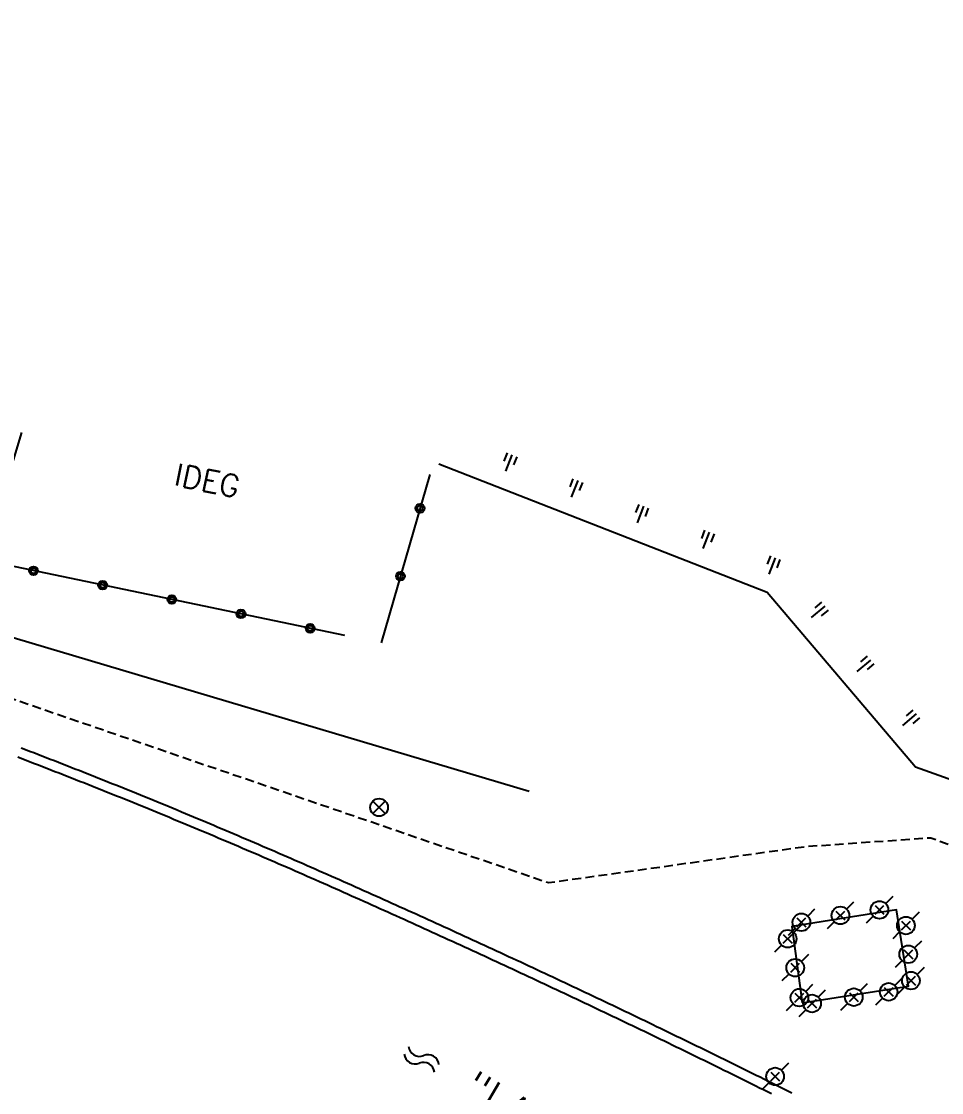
# Model space of a CAD drawing. Header units: millimetres. Extents: x 183999 to 185000, y 128000 to 129001.
# Drawn here: x 184157.8 to 184209.9, y 128856.1 to 128916.7 of the extents above; entities that cross this region are included whole.
import ezdxf
from ezdxf.enums import TextEntityAlignment as Align

# ---------------------------------------------------------------- set-up
doc = ezdxf.new("R2010")
doc.units = ezdxf.units.MM
doc.linetypes.add('DASHED', pattern=[0.75, 0.5, -0.25])
doc.layers.get('0').update_dxf_attribs({"linetype": 'CONTINUOUS'})
for name, color, linetype in [('W0001', 6, 'DASHED'), ('W0008', 7, 'CONTINUOUS'), ('W0017', 7, 'CONTINUOUS'), ('W0211', 2, 'CONTINUOUS'), ('W0322', 7, 'CONTINUOUS'), ('W0454', 7, 'CONTINUOUS'), ('W0469', 7, 'CONTINUOUS'), ('W0500', 5, 'DASHED'), ('W0511', 5, 'CONTINUOUS'), ('W0984', 7, 'CONTINUOUS')]:
    doc.layers.add(name, color=color, linetype=linetype)
doc.styles.get("Standard").update_dxf_attribs({"font": 'romans.shx', "width": 0.85})

# ---------------------------------------------------------------- blocks, each defined once
blk = doc.blocks.new('t500o')
at = {"color": 0, "linetype": 'Continuous'}
for centre, start, end in [((-0.5, 0.625), 216.8699, 323.1301), ((0.5, -0.125), 36.8699, 143.1301), ((0.5, -0.625), 36.8699, 143.1301), ((-0.5, 0.125), 216.8699, 323.1301)]:
    blk.add_arc(centre, 0.625, start, end, dxfattribs=at)
blk = doc.blocks.new('T469')
at = {"color": 0, "linetype": 'Continuous', "flags": 128}
for points in [[(-0.354, 0.354), (0.354, -0.354)], [(-0.354, -0.354), (0.354, 0.354)]]:
    blk.add_lwpolyline(points, dxfattribs=at)
at = {"color": 0, "linetype": 'Continuous'}
blk.add_circle((0, 0), 0.5, dxfattribs=at)
blk = doc.blocks.new('T454')
for p, q in [((0.75, 0.75), (0.375, 0.375)), ((-0.25, 0.25), (0.25, -0.25)), ((-0.25, -0.25), (0.25, 0.25)), ((-0.375, -0.375), (-0.75, -0.75))]:
    blk.add_line(p, q)
blk.add_ellipse((0, 0), major_axis=(0.354, 0.354), ratio=1, start_param=5.497787, end_param=11.780972)
blk = doc.blocks.new('t211o')
at = {"color": 0, "linetype": 'Continuous'}
for p, q in [((0, 1), (0, 0)), ((-0.289, 0.5), (-0.289, 0)), ((0.289, 0.5), (0.289, 0))]:
    blk.add_line(p, q, dxfattribs=at)
blk = doc.blocks.new('t322o')
at = {"color": 0, "linetype": 'Continuous'}
for radius in [0.25, 0.15]:
    blk.add_circle((0, 0), radius, dxfattribs=at)

msp = doc.modelspace()

# ---------------------------------------------------------------- linework, layer by layer
at = {"layer": 'W0001', "flags": 128}
msp.add_lwpolyline([(184000, 128916.696), (184001.612, 128916.503), (184012.786, 128915.012), (184026.811, 128912.904), (184042.635, 128910.332), (184052.208, 128908.51), (184063.732, 128905.969), (184073.318, 128903.629), (184085.248, 128900.513), (184095.464, 128897.745), (184108.213, 128894.209), (184119.901, 128890.791), (184131.577, 128887.267), (184138.6, 128885.017), (184153.012, 128880.011), (184156.015, 128878.803), (184187.69, 128867.938), (184202.231, 128869.986), (184209.321, 128870.485), (184224, 128864.995), (184235.944, 128859.928)], dxfattribs=at)
at = {"layer": 'W0008', "flags": 128}
msp.add_lwpolyline([(184186.587, 128873.108), (184154.878, 128882.526)], dxfattribs=at)
at = {"layer": 'W0017', "flags": 128}
msp.add_lwpolyline([(184202.05, 128861.127), (184208.068, 128862.074), (184207.384, 128866.401), (184201.452, 128865.452)], close=True, dxfattribs=at)
at = {"layer": 'W0211', "flags": 128}
msp.add_lwpolyline([(184237.34, 128862.158), (184226.813, 128867.928), (184208.453, 128874.474), (184200.064, 128884.368), (184181.483, 128891.635)], dxfattribs=at)
at = {"layer": 'W0322', "flags": 128}
for points in [[(184176.148, 128881.933), (184155.674, 128886.189), (184157.859, 128893.421)], [(184180.966, 128891.055), (184178.212, 128881.513)]]:
    msp.add_lwpolyline(points, dxfattribs=at)
at = {"layer": 'W0511', "flags": 128}
for points in [[(184157.834, 128875.57), (184158.069, 128875.479), (184158.304, 128875.389), (184158.538, 128875.299), (184158.773, 128875.208), (184159.007, 128875.117), (184159.242, 128875.027), (184159.476, 128874.936), (184159.711, 128874.845), (184159.944, 128874.754), (184160.177, 128874.663), (184160.409, 128874.572), (184160.642, 128874.481), (184160.875, 128874.39), (184161.107, 128874.299), (184161.34, 128874.207), (184161.572, 128874.115), (184161.804, 128874.023), (184162.036, 128873.931), (184162.269, 128873.839), (184162.501, 128873.746), (184162.733, 128873.653), (184162.965, 128873.561), (184163.196, 128873.468), (184163.428, 128873.374), (184163.66, 128873.281), (184163.892, 128873.187), (184164.123, 128873.094), (184164.355, 128873), (184164.586, 128872.906), (184164.818, 128872.812), (184165.049, 128872.717), (184165.28, 128872.623), (184165.511, 128872.528), (184165.742, 128872.433), (184165.973, 128872.338), (184166.204, 128872.243), (184166.435, 128872.148), (184166.666, 128872.052), (184166.897, 128871.957), (184167.127, 128871.861), (184167.358, 128871.765), (184167.589, 128871.669), (184167.819, 128871.573), (184168.049, 128871.476), (184168.28, 128871.38), (184168.51, 128871.283), (184168.74, 128871.186), (184168.97, 128871.089), (184169.201, 128870.992), (184169.431, 128870.895), (184169.66, 128870.797), (184169.89, 128870.7), (184170.12, 128870.602), (184170.35, 128870.504), (184170.58, 128870.406), (184170.809, 128870.308), (184171.039, 128870.209), (184171.268, 128870.111), (184171.498, 128870.012), (184171.727, 128869.913), (184171.957, 128869.814), (184172.186, 128869.715), (184172.415, 128869.616), (184172.644, 128869.517), (184172.873, 128869.417), (184173.102, 128869.318), (184173.331, 128869.218), (184173.56, 128869.118), (184173.789, 128869.018), (184174.018, 128868.918), (184174.246, 128868.817), (184174.475, 128868.717), (184174.704, 128868.616), (184174.932, 128868.515), (184175.161, 128868.415), (184175.389, 128868.314), (184175.618, 128868.212), (184175.846, 128868.111), (184176.074, 128868.01), (184176.303, 128867.908), (184176.532, 128867.806), (184176.761, 128867.704), (184176.99, 128867.602), (184177.219, 128867.5), (184177.447, 128867.397), (184177.676, 128867.295), (184177.905, 128867.193), (184178.133, 128867.09), (184178.362, 128866.988), (184178.59, 128866.885), (184178.819, 128866.782), (184179.047, 128866.679), (184179.276, 128866.576), (184179.504, 128866.473), (184179.733, 128866.37), (184179.961, 128866.267), (184180.189, 128866.164), (184180.417, 128866.06), (184180.646, 128865.957), (184180.874, 128865.853), (184181.102, 128865.75), (184181.33, 128865.646), (184181.558, 128865.542), (184181.786, 128865.438), (184182.014, 128865.334), (184182.242, 128865.23), (184182.47, 128865.126), (184182.697, 128865.022), (184182.925, 128864.918), (184183.153, 128864.813), (184183.381, 128864.709), (184183.608, 128864.604), (184183.836, 128864.499), (184184.064, 128864.395), (184184.291, 128864.29), (184184.519, 128864.185), (184184.746, 128864.08), (184184.973, 128863.975), (184185.201, 128863.869), (184185.428, 128863.764), (184185.655, 128863.659), (184185.883, 128863.553), (184186.11, 128863.448), (184186.337, 128863.342), (184186.564, 128863.236), (184186.791, 128863.13), (184187.018, 128863.024), (184187.245, 128862.918), (184187.472, 128862.812), (184187.699, 128862.706), (184187.926, 128862.6), (184188.153, 128862.493), (184188.379, 128862.387), (184188.606, 128862.28), (184188.833, 128862.173), (184189.059, 128862.067), (184189.286, 128861.96), (184189.513, 128861.853), (184189.739, 128861.746), (184189.966, 128861.639), (184190.192, 128861.531), (184190.418, 128861.424), (184190.645, 128861.317), (184190.871, 128861.209), (184191.097, 128861.101), (184191.323, 128860.994), (184191.549, 128860.886), (184191.776, 128860.778), (184192.002, 128860.67), (184192.228, 128860.562), (184192.454, 128860.453), (184192.68, 128860.345), (184192.905, 128860.237), (184193.131, 128860.128), (184193.357, 128860.02), (184193.583, 128859.911), (184193.808, 128859.802), (184194.034, 128859.693), (184194.26, 128859.584), (184194.485, 128859.475), (184194.711, 128859.366), (184194.936, 128859.256), (184195.162, 128859.147), (184195.387, 128859.038), (184195.612, 128858.928), (184195.838, 128858.818), (184196.063, 128858.708), (184196.288, 128858.598), (184196.513, 128858.488), (184196.738, 128858.378), (184196.963, 128858.268), (184197.188, 128858.158), (184197.413, 128858.047), (184197.638, 128857.937), (184197.863, 128857.826), (184198.088, 128857.716), (184198.312, 128857.605), (184198.537, 128857.494), (184198.762, 128857.383), (184198.986, 128857.272), (184199.211, 128857.16), (184199.435, 128857.049), (184199.66, 128856.938), (184199.884, 128856.826), (184200.109, 128856.714), (184200.333, 128856.603), (184200.557, 128856.491), (184200.781, 128856.379), (184201.006, 128856.267), (184201.23, 128856.155), (184201.454, 128856.042)], [(184157.637, 128875.054), (184157.871, 128874.964), (184158.105, 128874.874), (184158.34, 128874.783), (184158.574, 128874.693), (184158.808, 128874.602), (184159.043, 128874.512), (184159.277, 128874.421), (184159.511, 128874.33), (184159.744, 128874.24), (184159.976, 128874.149), (184160.208, 128874.058), (184160.441, 128873.967), (184160.673, 128873.876), (184160.905, 128873.785), (184161.137, 128873.693), (184161.369, 128873.602), (184161.601, 128873.51), (184161.833, 128873.418), (184162.064, 128873.325), (184162.296, 128873.233), (184162.528, 128873.141), (184162.759, 128873.048), (184162.991, 128872.955), (184163.222, 128872.862), (184163.454, 128872.769), (184163.685, 128872.675), (184163.916, 128872.582), (184164.147, 128872.488), (184164.378, 128872.394), (184164.609, 128872.3), (184164.84, 128872.206), (184165.071, 128872.112), (184165.302, 128872.017), (184165.533, 128871.922), (184165.763, 128871.828), (184165.994, 128871.733), (184166.224, 128871.637), (184166.455, 128871.542), (184166.685, 128871.447), (184166.916, 128871.351), (184167.146, 128871.255), (184167.376, 128871.159), (184167.606, 128871.063), (184167.836, 128870.967), (184168.066, 128870.87), (184168.296, 128870.774), (184168.526, 128870.677), (184168.756, 128870.58), (184168.986, 128870.483), (184169.215, 128870.386), (184169.445, 128870.289), (184169.675, 128870.191), (184169.904, 128870.094), (184170.133, 128869.996), (184170.363, 128869.898), (184170.592, 128869.8), (184170.821, 128869.702), (184171.051, 128869.603), (184171.28, 128869.505), (184171.509, 128869.406), (184171.738, 128869.307), (184171.967, 128869.208), (184172.196, 128869.109), (184172.424, 128869.01), (184172.653, 128868.911), (184172.882, 128868.811), (184173.111, 128868.712), (184173.339, 128868.612), (184173.568, 128868.512), (184173.796, 128868.412), (184174.025, 128868.312), (184174.253, 128868.211), (184174.481, 128868.111), (184174.71, 128868.01), (184174.938, 128867.909), (184175.166, 128867.808), (184175.394, 128867.707), (184175.622, 128867.606), (184175.85, 128867.505), (184176.079, 128867.403), (184176.307, 128867.301), (184176.536, 128867.199), (184176.765, 128867.097), (184176.993, 128866.995), (184177.222, 128866.893), (184177.45, 128866.791), (184177.679, 128866.689), (184177.907, 128866.586), (184178.136, 128866.484), (184178.364, 128866.381), (184178.592, 128866.278), (184178.821, 128866.176), (184179.049, 128866.073), (184179.277, 128865.97), (184179.505, 128865.867), (184179.733, 128865.764), (184179.962, 128865.661), (184180.19, 128865.557), (184180.418, 128865.454), (184180.646, 128865.35), (184180.873, 128865.247), (184181.101, 128865.143), (184181.329, 128865.04), (184181.557, 128864.936), (184181.785, 128864.832), (184182.012, 128864.728), (184182.24, 128864.624), (184182.468, 128864.52), (184182.695, 128864.416), (184182.923, 128864.311), (184183.15, 128864.207), (184183.378, 128864.102), (184183.605, 128863.998), (184183.833, 128863.893), (184184.06, 128863.788), (184184.287, 128863.683), (184184.515, 128863.578), (184184.742, 128863.473), (184184.969, 128863.368), (184185.196, 128863.263), (184185.423, 128863.158), (184185.65, 128863.052), (184185.877, 128862.947), (184186.104, 128862.841), (184186.331, 128862.736), (184186.558, 128862.63), (184186.785, 128862.524), (184187.011, 128862.418), (184187.238, 128862.312), (184187.465, 128862.206), (184187.691, 128862.1), (184187.918, 128861.993), (184188.145, 128861.887), (184188.371, 128861.78), (184188.598, 128861.674), (184188.824, 128861.567), (184189.05, 128861.46), (184189.277, 128861.353), (184189.503, 128861.246), (184189.729, 128861.139), (184189.956, 128861.032), (184190.182, 128860.925), (184190.408, 128860.818), (184190.634, 128860.71), (184190.86, 128860.603), (184191.086, 128860.495), (184191.312, 128860.387), (184191.538, 128860.279), (184191.764, 128860.172), (184191.989, 128860.063), (184192.215, 128859.955), (184192.441, 128859.847), (184192.666, 128859.739), (184192.892, 128859.63), (184193.118, 128859.522), (184193.343, 128859.413), (184193.569, 128859.305), (184193.794, 128859.196), (184194.019, 128859.087), (184194.245, 128858.978), (184194.47, 128858.869), (184194.695, 128858.76), (184194.92, 128858.65), (184195.146, 128858.541), (184195.371, 128858.431), (184195.596, 128858.322), (184195.821, 128858.212), (184196.046, 128858.102), (184196.271, 128857.992), (184196.495, 128857.882), (184196.72, 128857.772), (184196.945, 128857.662), (184197.17, 128857.552), (184197.394, 128857.441), (184197.619, 128857.331), (184197.844, 128857.22), (184198.068, 128857.109), (184198.293, 128856.999), (184198.517, 128856.888), (184198.741, 128856.777), (184198.966, 128856.666), (184199.19, 128856.554), (184199.414, 128856.443), (184199.639, 128856.332), (184199.863, 128856.22), (184200.087, 128856.108), (184200.311, 128855.997)]]:
    msp.add_lwpolyline(points, dxfattribs=at)

# ---------------------------------------------------------------- block references
at = {"layer": 'W0211'}
for p, rotation in [((184185.633, 128892.16), 158.639609825712), ((184189.358, 128890.703), 158.639609825712), ((184193.083, 128889.246), 158.639609825712), ((184196.808, 128887.789), 158.639609825712), ((184200.534, 128886.332), 158.639609825712), ((184203.343, 128883.593), 130.294198493311), ((184205.93, 128880.542), 130.294198493311), ((184208.517, 128877.491), 130.294198493311)]:
    msp.add_blockref('t211o', p, dxfattribs=dict(at, rotation=rotation))
at = {"layer": 'W0322'}
for p, rotation in [((184180.411, 128889.133), 253.9008690081171), ((184158.525, 128885.596), 168.2569694192633), ((184179.302, 128885.29), 253.9008690081171), ((184162.441, 128884.782), 168.2569694192633), ((184166.357, 128883.968), 168.2569694192633), ((184170.274, 128883.154), 168.2569694192633), ((184174.19, 128882.34), 168.2569694192633)]:
    msp.add_blockref('t322o', p, dxfattribs=dict(at, rotation=rotation))
at = {"layer": 'W0454'}
for p in [(184204.209, 128866.081), (184206.422, 128866.396), (184202.002, 128865.694), (184207.92, 128865.512), (184201.225, 128864.761), (184208.055, 128863.885), (184201.652, 128863.122), (184208.206, 128862.391), (184201.888, 128861.429), (184204.968, 128861.456), (184206.943, 128861.758), (184202.604, 128861.097), (184200.516, 128856.965)]:
    msp.add_blockref('T454', p, dxfattribs=at)
at = {"layer": 'W0469'}
msp.add_blockref('T469', (184178.09, 128872.199), dxfattribs=at)
at = {"layer": 'W0500', "rotation": 329.0964318710562}
msp.add_blockref('t500o', (184180.496, 128857.934), dxfattribs=at)

# ---------------------------------------------------------------- texts
at = {"layer": 'W0500'}
msp.add_text('"LA SAMBRE"', height=1.75, rotation=329.29867, dxfattribs=at).set_placement((184189.805, 128852.692), align=Align.MIDDLE)
at = {"layer": 'W0984'}
msp.add_text('IDEG', height=1.25, rotation=348.27903, dxfattribs=at).set_placement((184168.365, 128890.705), align=Align.MIDDLE)

doc.saveas('drawing.dxf')
